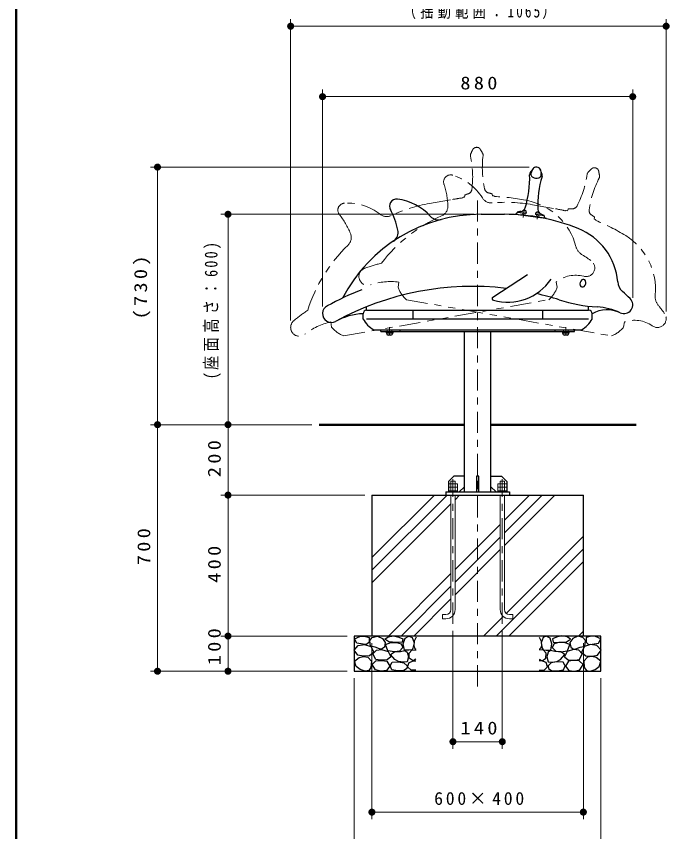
# Model space of a CAD drawing. Units: millimetres on the paper, scale 1:20. Extents: x -385 to 0, y 0 to 267.
# Drawn here: x -385 to -292.3, y 61.9 to 177.6 of the extents above; entities that cross this region are included whole.
import ezdxf

# ---------------------------------------------------------------- set-up
doc = ezdxf.new("R2010")
doc.units = ezdxf.units.MM
for name, pattern in [('USER1', [4.5, 2.5, -2]), ('USER2', [6, 3, -1, 1, -1]), ('USER3', [8, 3, -1, 1, -1, 1, -1])]:
    doc.linetypes.add(name, pattern=pattern)
doc.layers.add('LY_1', color=7, linetype='Continuous', lineweight=13)
doc.styles.add('ＭＳ ゴシック', font='')
doc.styles.get('ＭＳ ゴシック').set_extended_font_data('MS Gothic')

# ---------------------------------------------------------------- blocks, each defined once
blk = doc.blocks.new('filled_dot')
at = {"color": 0, "linetype": 'Continuous', "lineweight": -2, "const_width": 1.25}
blk.add_lwpolyline([(-0.625, 0, 1), (0.625, 0, 1)], format="xyb", close=True, dxfattribs=at)

msp = doc.modelspace()

# ---------------------------------------------------------------- linework, layer by layer
at = {"layer": 'LY_1', "lineweight": 50}
for p, q in [((-385, 267), (-385, 0)), ((-342.054, 119.627), (-321.429, 119.627)), ((-317.679, 119.627), (-297.054, 119.627))]:
    msp.add_line(p, q, dxfattribs=at)
at = {"layer": 'LY_1'}
for p, q in [((-346.08, 134.435), (-346.08, 177.191)), ((-292.809, 135.675), (-292.809, 177.191)), ((-346.08, 176.191), (-292.809, 176.191)), ((-341.554, 136.384), (-341.554, 167.191)), ((-297.554, 137.643), (-297.554, 167.191)), ((-341.554, 166.191), (-297.554, 166.191)), ((-312.221, 156.191), (-365.969, 156.191)), ((-364.969, 119.627), (-364.969, 156.191)), ((-320.054, 149.49), (-355.969, 149.49)), ((-354.969, 119.627), (-354.969, 149.49)), ((-343.054, 119.627), (-365.969, 119.627)), ((-343.054, 119.627), (-365.969, 119.627)), ((-364.969, 84.627), (-364.969, 119.627)), ((-343.054, 119.627), (-355.969, 119.627)), ((-351.233, 119.627), (-355.969, 119.627)), ((-354.969, 109.627), (-354.969, 119.627)), ((-322.404, 111.237), (-323.704, 111.237)), ((-323.704, 111.237), (-323.704, 110.077)), ((-323.379, 111.237), (-323.379, 110.237)), ((-323.354, 111.237), (-323.354, 111.627)), ((-323.354, 111.627), (-322.754, 111.627)), ((-322.754, 111.237), (-322.754, 111.627)), ((-322.729, 111.237), (-322.729, 110.237)), ((-322.404, 111.237), (-322.404, 110.077)), ((-316.704, 111.237), (-315.404, 111.237)), ((-316.704, 111.237), (-316.704, 110.077)), ((-316.379, 111.237), (-316.379, 110.237)), ((-315.754, 111.627), (-316.354, 111.627)), ((-316.354, 111.237), (-316.354, 111.627)), ((-315.754, 111.237), (-315.754, 111.627)), ((-315.729, 111.237), (-315.729, 110.237)), ((-315.404, 111.237), (-315.404, 110.077)), ((-322.404, 110.737), (-323.704, 110.737)), ((-322.404, 110.237), (-323.704, 110.237)), ((-316.704, 110.737), (-315.404, 110.737)), ((-316.704, 110.237), (-315.404, 110.237)), ((-335.554, 109.627), (-355.969, 109.627)), ((-335.554, 109.627), (-355.969, 109.627)), ((-354.969, 89.627), (-354.969, 109.627)), ((-334.554, 98.973), (-323.9, 109.627)), ((-334.554, 100.769), (-325.696, 109.627)), ((-323.354, 93.377), (-323.354, 109.627)), ((-322.754, 108.977), (-322.104, 109.627)), ((-322.754, 93.377), (-322.754, 109.627)), ((-316.354, 93.377), (-316.354, 109.627)), ((-315.754, 102.486), (-308.613, 109.627)), ((-315.754, 104.282), (-310.409, 109.627)), ((-315.754, 106.078), (-312.205, 109.627)), ((-315.754, 93.377), (-315.754, 109.627)), ((-334.554, 97.177), (-323.354, 108.377)), ((-322.754, 99.078), (-316.354, 105.478)), ((-322.754, 97.282), (-316.354, 103.682)), ((-315.501, 92.839), (-304.554, 103.786)), ((-322.754, 95.486), (-316.354, 101.886)), ((-316.917, 89.627), (-304.554, 101.99)), ((-315.121, 89.627), (-304.554, 100.194)), ((-332.205, 89.627), (-323.354, 98.478)), ((-330.409, 89.627), (-323.354, 96.682)), ((-328.613, 89.627), (-323.354, 94.886)), ((-324.054, 92.677), (-324.554, 92.677)), ((-324.554, 92.677), (-324.554, 92.077)), ((-315.054, 92.677), (-314.554, 92.677)), ((-314.554, 92.677), (-314.554, 92.077)), ((-324.054, 92.077), (-324.554, 92.077)), ((-318.713, 89.627), (-315.927, 92.413)), ((-315.054, 92.077), (-314.554, 92.077)), ((-323.054, 90.377), (-323.054, 73.627)), ((-316.054, 90.377), (-316.054, 73.627)), ((-305.222, 89.627), (-304.554, 90.295)), ((-338.054, 89.627), (-355.969, 89.627)), ((-354.969, 84.627), (-354.969, 89.627)), ((-334.554, 88.627), (-334.554, 63.627)), ((-304.554, 88.627), (-304.554, 63.627)), ((-353.738, 84.627), (-365.969, 84.627)), ((-338.054, 84.627), (-355.969, 84.627)), ((-337.054, 83.627), (-337.054, 53.627)), ((-302.054, 83.627), (-302.054, 53.627)), ((-316.054, 74.627), (-323.054, 74.627)), ((-304.554, 64.627), (-334.554, 64.627))]:
    msp.add_line(p, q, dxfattribs=at)
at = {"layer": 'LY_1', "linetype": 'USER3'}
for p, q in [((-321.582, 151.91), (-321.423, 151.917)), ((-321.423, 151.917), (-321.393, 152.161)), ((-317.426, 152.09), (-317.477, 152.33)), ((-317.426, 152.09), (-317.267, 152.097)), ((-326.36, 151.025), (-323.109, 151.6)), ((-311.763, 150.851), (-308.512, 150.276)), ((-306.971, 150.044), (-306.819, 149.996)), ((-306.819, 149.996), (-306.707, 150.215)), ((-303.006, 148.788), (-302.971, 149.031)), ((-303.006, 148.788), (-302.853, 148.74)), ((-330.845, 139.131), (-330.714, 139.87)), ((-308.263, 139.131), (-308.393, 139.87)), ((-338.524, 132.232), (-309.474, 137.368)), ((-329.633, 137.368), (-300.584, 132.232)), ((-340.267, 133.473), (-340.397, 134.211)), ((-298.841, 133.473), (-298.711, 134.211))]:
    msp.add_line(p, q, dxfattribs=at)
at = {"layer": 'LY_1', "linetype": 'USER2'}
for p, q in [((-319.554, 151.469), (-319.554, 82.304)), ((-313.087, 149.059), (-312.96, 150.022)), ((-311.105, 148.796), (-310.977, 149.759)), ((-332.054, 132.489), (-332.054, 133.489)), ((-307.054, 132.489), (-307.054, 133.489)), ((-323.054, 91.377), (-323.054, 111.877)), ((-316.054, 91.377), (-316.054, 111.877))]:
    msp.add_line(p, q, dxfattribs=at)
at = {"layer": 'LY_1', "lineweight": 25}
for p, q in [((-319.054, 149.49), (-315.752, 149.49)), ((-314.195, 149.53), (-309.913, 148.962)), ((-314.036, 149.509), (-313.965, 149.744)), ((-313.926, 149.797), (-312.684, 149.632)), ((-312.666, 149.767), (-312.684, 149.632)), ((-311.327, 149.589), (-311.345, 149.455)), ((-310.103, 149.29), (-311.345, 149.455)), ((-310.071, 148.983), (-310.079, 149.229)), ((-317.385, 137.735), (-312.499, 140.936)), ((-335.304, 135.877), (-335.304, 136.359)), ((-335.304, 135.877), (-303.804, 135.877)), ((-328.736, 135.877), (-328.736, 134.627)), ((-310.372, 135.877), (-310.372, 134.627)), ((-303.804, 135.877), (-303.804, 136.448)), ((-335.804, 134.627), (-335.804, 135.377)), ((-303.804, 134.627), (-335.304, 134.627)), ((-303.304, 134.627), (-303.304, 135.377)), ((-334.304, 133.102), (-304.804, 133.102)), ((-333.304, 132.877), (-333.304, 133.102)), ((-333.304, 132.877), (-305.804, 132.877)), ((-332.579, 132.877), (-332.579, 132.777)), ((-331.529, 132.777), (-332.579, 132.777)), ((-332.514, 132.777), (-332.514, 132.652)), ((-332.514, 132.652), (-331.594, 132.652)), ((-332.504, 132.652), (-332.504, 132.602)), ((-331.854, 132.352), (-332.254, 132.352)), ((-332.057, 132.777), (-332.091, 132.652)), ((-332.017, 132.777), (-332.051, 132.652)), ((-331.604, 132.652), (-331.604, 132.602)), ((-331.594, 132.777), (-331.594, 132.652)), ((-331.529, 132.777), (-331.529, 132.877)), ((-330.554, 132.877), (-330.554, 133.102)), ((-321.429, 119.627), (-321.429, 132.877)), ((-317.679, 119.627), (-317.679, 132.877)), ((-308.554, 132.877), (-308.554, 133.102)), ((-307.579, 132.877), (-307.579, 132.777)), ((-306.529, 132.777), (-307.579, 132.777)), ((-307.514, 132.777), (-307.514, 132.652)), ((-307.514, 132.652), (-306.594, 132.652)), ((-307.504, 132.652), (-307.504, 132.602)), ((-306.854, 132.352), (-307.254, 132.352)), ((-307.057, 132.777), (-307.091, 132.652)), ((-307.017, 132.777), (-307.051, 132.652)), ((-306.604, 132.652), (-306.604, 132.602)), ((-306.594, 132.777), (-306.594, 132.652)), ((-306.529, 132.777), (-306.529, 132.877)), ((-305.804, 132.877), (-305.804, 133.102)), ((-321.429, 110.077), (-321.429, 119.627)), ((-317.679, 110.077), (-317.679, 119.627)), ((-323.679, 111.577), (-322.929, 112.327)), ((-321.429, 112.327), (-322.929, 112.327)), ((-319.404, 112.327), (-319.704, 112.327)), ((-319.704, 112.327), (-319.704, 110.077)), ((-319.404, 110.077), (-319.404, 112.327)), ((-317.679, 112.327), (-316.179, 112.327)), ((-315.429, 111.577), (-316.179, 112.327)), ((-323.679, 111.577), (-323.679, 110.077)), ((-319.404, 111.577), (-319.704, 111.577)), ((-315.429, 111.577), (-315.429, 110.077)), ((-324.054, 110.077), (-315.054, 110.077)), ((-324.054, 110.077), (-324.054, 109.627)), ((-321.429, 110.827), (-322.179, 110.077)), ((-317.679, 110.827), (-316.929, 110.077)), ((-315.054, 110.077), (-315.054, 109.627)), ((-334.554, 109.627), (-334.554, 89.627)), ((-334.554, 109.627), (-304.554, 109.627)), ((-304.554, 89.627), (-304.554, 109.627)), ((-337.054, 89.627), (-337.054, 84.627)), ((-302.054, 89.627), (-337.054, 89.627)), ((-302.054, 84.627), (-302.054, 89.627)), ((-337.054, 84.627), (-302.054, 84.627))]:
    msp.add_line(p, q, dxfattribs=at)
at = {"layer": 'LY_1', "linetype": 'USER1'}
for p, q in [((-313.219, 149.4), (-313.179, 149.698)), ((-312.872, 149.354), (-312.832, 149.652)), ((-311.236, 149.138), (-311.197, 149.435)), ((-310.889, 149.092), (-310.85, 149.389)), ((-332.379, 132.877), (-332.379, 133.102)), ((-331.729, 132.877), (-331.729, 133.102)), ((-307.379, 132.877), (-307.379, 133.102)), ((-306.729, 132.877), (-306.729, 133.102))]:
    msp.add_line(p, q, dxfattribs=at)
at = {"layer": 'LY_1', "lineweight": 25}
for points in [[(-335.787, 88.452), (-336.704, 88.625), (-337.038, 89.22), (-336.258, 89.579), (-335.651, 89.617), (-334.945, 89.418), (-334.932, 88.762), (-335.304, 88.44)], [(-333.495, 87.795), (-334.09, 88.031), (-334.746, 88.179), (-334.845, 88.972), (-334.499, 89.394), (-333.78, 89.592), (-333.074, 89.294), (-332.653, 88.7), (-332.752, 88.055), (-333.173, 87.758)], [(-331.651, 88.734), (-332.167, 88.818), (-332.738, 89.166), (-332.264, 89.501), (-331.497, 89.64), (-330.73, 89.473), (-330.186, 89.208), (-330.256, 88.748), (-330.939, 88.706)], [(-328.837, 87.671), (-329.295, 87.622), (-329.952, 87.597), (-330.1, 88.514), (-329.853, 89.344), (-329.295, 89.617), (-328.849, 89.431), (-328.564, 88.675), (-328.725, 87.919)], [(-310.271, 87.671), (-309.813, 87.622), (-309.156, 87.597), (-309.007, 88.514), (-309.255, 89.344), (-309.813, 89.617), (-310.259, 89.431), (-310.544, 88.675), (-310.383, 87.919)], [(-307.457, 88.734), (-306.941, 88.818), (-306.369, 89.166), (-306.844, 89.501), (-307.611, 89.64), (-308.378, 89.473), (-308.922, 89.208), (-308.852, 88.748), (-308.168, 88.706)], [(-305.613, 87.795), (-305.018, 88.031), (-304.361, 88.179), (-304.262, 88.972), (-304.609, 89.394), (-305.328, 89.592), (-306.034, 89.294), (-306.455, 88.7), (-306.356, 88.055), (-305.935, 87.758)], [(-303.321, 88.452), (-302.404, 88.625), (-302.069, 89.22), (-302.85, 89.579), (-303.457, 89.617), (-304.163, 89.418), (-304.176, 88.762), (-303.804, 88.44)], [(-335.787, 86.779), (-336.555, 86.891), (-337.076, 87.609), (-336.481, 88.291), (-335.589, 88.415), (-334.709, 88.13), (-334.3, 87.325), (-334.883, 86.804)], [(-331.358, 87.395), (-332.306, 87.52), (-332.641, 88.441), (-331.846, 88.72), (-331.079, 88.692), (-330.395, 88.497), (-330.144, 87.981), (-330.66, 87.493)], [(-307.75, 87.395), (-306.802, 87.52), (-306.467, 88.441), (-307.262, 88.72), (-308.029, 88.692), (-308.712, 88.497), (-308.963, 87.981), (-308.447, 87.493)], [(-303.321, 86.779), (-302.553, 86.891), (-302.032, 87.609), (-302.627, 88.291), (-303.519, 88.415), (-304.399, 88.13), (-304.807, 87.325), (-304.225, 86.804)], [(-333.322, 86.185), (-334.003, 86.309), (-334.399, 87.089), (-333.916, 87.634), (-333.173, 87.709), (-332.244, 87.424), (-331.872, 86.655), (-332.38, 86.247)], [(-330.8, 86), (-331.316, 86.307), (-331.902, 87.018), (-331.344, 87.381), (-330.493, 87.451), (-329.893, 87.548), (-329.544, 87.339), (-329.349, 86.67), (-329.572, 85.986), (-330.13, 85.903)], [(-308.308, 86), (-307.792, 86.307), (-307.206, 87.018), (-307.764, 87.381), (-308.615, 87.451), (-309.215, 87.548), (-309.563, 87.339), (-309.758, 86.67), (-309.535, 85.986), (-308.977, 85.903)], [(-305.786, 86.185), (-305.105, 86.309), (-304.708, 87.089), (-305.191, 87.634), (-305.935, 87.709), (-306.864, 87.424), (-307.236, 86.655), (-306.728, 86.247)], [(-335.527, 84.661), (-336.233, 84.884), (-336.791, 85.28), (-337.014, 86.061), (-336.357, 86.594), (-335.732, 86.739), (-335.143, 86.631), (-334.598, 86.073), (-334.684, 85.156), (-335.007, 84.71)], [(-333.284, 84.648), (-334.065, 84.809), (-334.536, 85.565), (-333.978, 86.098), (-333.111, 86.147), (-332.43, 86.06), (-332.008, 85.329), (-332.504, 84.71)], [(-329.544, 85.373), (-329.586, 85.038), (-330.074, 84.703), (-330.869, 84.675), (-331.72, 84.843), (-331.985, 85.414), (-331.692, 85.93), (-330.758, 85.972), (-330.005, 85.819)], [(-309.563, 85.373), (-309.521, 85.038), (-309.033, 84.703), (-308.238, 84.675), (-307.387, 84.843), (-307.122, 85.414), (-307.415, 85.93), (-308.35, 85.972), (-309.103, 85.819)], [(-305.823, 84.648), (-305.043, 84.809), (-304.572, 85.565), (-305.13, 86.098), (-305.997, 86.147), (-306.678, 86.06), (-307.099, 85.329), (-306.604, 84.71)], [(-303.581, 84.661), (-302.875, 84.884), (-302.317, 85.28), (-302.094, 86.061), (-302.751, 86.594), (-303.375, 86.739), (-303.965, 86.631), (-304.51, 86.073), (-304.423, 85.156), (-304.101, 84.71)]]:
    msp.add_lwpolyline(points, close=True, dxfattribs=at)
for points in [[(-328.291, 89.455), (-328.552, 88.886), (-328.601, 88.229), (-328.477, 87.845), (-328.316, 87.783)], [(-310.816, 89.455), (-310.556, 88.886), (-310.507, 88.229), (-310.63, 87.845), (-310.791, 87.783)], [(-328.304, 86.321), (-328.688, 86.086), (-329.245, 86.482), (-329.283, 87.188), (-328.899, 87.622), (-328.279, 87.659)], [(-310.804, 86.321), (-310.42, 86.086), (-309.862, 86.482), (-309.825, 87.188), (-310.209, 87.622), (-310.829, 87.659)], [(-328.304, 84.76), (-328.985, 84.785), (-329.481, 85.255), (-329.258, 85.875), (-328.638, 86.086), (-328.304, 86.123)], [(-310.804, 84.76), (-310.122, 84.785), (-309.627, 85.255), (-309.85, 85.875), (-310.469, 86.086), (-310.804, 86.123)]]:
    msp.add_lwpolyline(points, dxfattribs=at)
at = {"layer": 'LY_1', "linetype": 'USER3'}
for centre, radius, start, end in [((-300.036, 148.675), 22.547, 153.59608, 155.35963), ((-319.811, 158.493), 0.468, 125.4724, 153.59608), ((-319.698, 158.334), 0.664, 59.47426, 125.4724), ((-319.598, 158.502), 0.468, 31.35058, 59.47426), ((-338.453, 147.015), 22.547, 29.58703, 31.35058), ((-320.054, 157.857), 0.523, 155.35963, 191.91614), ((-334.496, 154.809), 14.237, 352.78691, 11.91614), ((-304.651, 156.098), 14.237, 173.03052, 192.15975), ((-319.302, 157.889), 0.523, 353.03052, 29.58703), ((-318.109, 157.196), 14.237, 332.73436, 351.86359), ((-303.497, 155.107), 0.523, 135.30708, 171.86359), ((-287.841, 139.617), 22.547, 133.54353, 135.30708), ((-303.051, 155.621), 0.468, 105.41984, 133.54353), ((-302.999, 155.432), 0.664, 39.42171, 105.41984), ((-302.848, 155.556), 0.468, 11.29802, 39.42171), ((-324.498, 151.231), 22.547, 9.53447, 11.29802), ((-323.382, 154.083), 1, 73.14437, 201.60829), ((-325.274, 147.84), 7.524, 31.89357, 73.14437), ((-289.63, 148.173), 14.237, 152.97797, 172.10719), ((-302.779, 154.879), 0.523, 332.97796, 9.53447), ((-335.117, 150.223), 11.354, 2.44483, 18.21174), ((-321.116, 153.116), 0.75, 287.44465, 352.31773), ((-317.835, 153.258), 0.75, 192.62893, 257.50201), ((-318.21, 123.894), 28.136, 97.06005, 100.02628), ((-321.578, 151.82), 0.0901, 92.47333, 182.47414), ((-321.293, 152.149), 0.1, 112.22322, 173.01101), ((-319.211, 147.051), 5.607, 107.44465, 112.22322), ((-317.612, 152.608), 1.5, 211.89357, 274.79082), ((-319.211, 147.051), 5.607, 72.72344, 77.50201), ((-317.575, 152.31), 0.1, 11.93565, 72.72344), ((-317.263, 152.007), 0.0901, 2.47252, 92.47333), ((-318.21, 123.894), 28.136, 78.17517, 87.88661), ((-338.383, 150.078), 1, 93.19693, 221.66085), ((-338.019, 143.564), 7.524, 51.94612, 93.19693), ((-322.492, 129.145), 22.219, 100.02628, 114.84337), ((-325.272, 150.643), 1.5, 293.98241, 2.44483), ((-315.631, 128.971), 22.219, 79.97372, 94.79082), ((-314.281, 142.662), 8.96, 14.70078, 78.17517), ((-306.12, 151.017), 0.75, 267.39209, 332.26517), ((-348.083, 142.427), 11.354, 22.49739, 38.2643), ((-332.457, 150.67), 1.5, 231.94612, 294.84337), ((-313.41, 122.57), 28.136, 77.00749, 79.97372), ((-306.999, 149.959), 0.0901, 72.42078, 162.42159), ((-306.618, 150.17), 0.1, 92.17066, 152.95845), ((-306.41, 144.667), 5.607, 87.39209, 92.17066), ((-302.989, 150.025), 0.75, 172.57638, 237.44946), ((-306.41, 144.667), 5.607, 52.67089, 57.44946), ((-315.631, 128.971), 22.219, 113.98241, 142.3061), ((-303.07, 149.046), 0.1, 351.8831, 52.67089), ((-302.881, 148.654), 0.0901, 342.41996, 72.42077), ((-313.41, 122.57), 28.136, 58.12261, 67.83406), ((-338.979, 146.198), 1.5, 314.03497, 22.49739), ((-303.283, 138.854), 8.96, 354.64822, 58.12261), ((-322.492, 129.145), 22.219, 134.03497, 162.35866), ((-303.679, 145.444), 2, 194.70078, 238.73669), ((-317.982, 121.885), 25.561, 55.41424, 58.73669), ((-321.797, 101.059), 43.039, 105.38187, 108.62638), ((-304.183, 141.9), 1.25, 254.96122, 55.41424), ((-335.144, 140.66), 1.25, 106.97226, 288.62638), ((-305.642, 136.466), 4.376, 74.96122, 128.95135), ((-331.879, 130.972), 8.974, 82.54261, 108.62638), ((-327.063, 140.433), 4, 198.99156, 230.00887), ((-312.045, 140.433), 4, 309.99113, 341.00844), ((-292.371, 137.831), 2, 174.64822, 218.68413), ((-313.885, 120.605), 25.561, 35.36169, 38.68413), ((-318.713, 100.812), 43.039, 125.43443, 128.67893), ((-344.83, 133.435), 1.25, 127.02482, 308.67893), ((-297.293, 130.071), 4.376, 54.90866, 108.89879), ((-294.059, 134.675), 1.25, 234.90866, 35.36169), ((-338.44, 125.454), 8.974, 102.59516, 128.67893), ((-337.16, 135.992), 4, 219.04412, 250.06142), ((-301.948, 135.992), 4, 289.93858, 320.95588)]:
    msp.add_arc(centre, radius, start, end, dxfattribs=at)
at = {"layer": 'LY_1', "lineweight": 25}
for centre, radius, start, end in [((-326.407, 154.633), 14.237, 342.76063, 1.88986), ((-311.655, 155.12), 0.523, 145.33335, 181.88986), ((-293.541, 142.593), 22.547, 143.56981, 145.33335), ((-311.515, 155.209), 0.5, 147.15374, 242.97583), ((-313.532, 156.511), 1.9, 327.15374, 340.06458), ((-311.305, 155.704), 0.468, 115.44612, 160.06458), ((-311.221, 155.527), 0.664, 49.44799, 115.44612), ((-311.02, 155.144), 0.5, 281.91827, 17.74036), ((-311.094, 155.676), 0.468, 4.82953, 49.44799), ((-331.661, 147.647), 22.547, 19.56075, 21.3243), ((-308.734, 155.875), 1.9, 184.82952, 197.74036), ((-310.908, 155.021), 0.523, 343.00424, 19.56075), ((-311.175, 155.878), 1.25, 242.97583, 281.91827), ((-296.793, 150.706), 14.237, 163.00424, 182.13347), ((-331.058, 150.65), 1, 83.17065, 211.63457), ((-331.834, 144.173), 7.524, 41.91984, 83.17065), ((-319.054, 127.271), 22.219, 90, 152.33238), ((-341.942, 144.805), 11.354, 12.47111, 28.23802), ((-315.752, 121.354), 28.136, 68.14889, 90), ((-314.207, 149.441), 0.0901, 82.44705, 172.44786), ((-313.869, 149.715), 0.1, 102.19694, 162.98473), ((-312.705, 144.332), 5.607, 97.41837, 102.19694), ((-313.526, 150.636), 0.75, 277.41837, 342.29145), ((-312.935, 149.802), 0.272, 352.44705, 125.34828), ((-311.058, 149.554), 0.272, 39.54583, 172.44705), ((-310.27, 150.204), 0.75, 182.60265, 247.47573), ((-312.705, 144.332), 5.607, 62.69717, 67.47574), ((-310.179, 149.226), 0.1, 1.90938, 62.69717), ((-325.12, 150.201), 1.5, 221.91984, 284.8171), ((-309.925, 148.873), 0.0901, 352.44624, 82.44705), ((-332.321, 146.933), 1.5, 304.00869, 12.47111), ((-308.615, 139.152), 8.96, 4.6745, 68.14889), ((-315.3, 144.438), 7.431, 254.26721, 325.98264), ((-304.308, 139.635), 0.726, 131.82134, 198.79792), ((-304.562, 139.919), 0.345, 18.79792, 131.82134), ((-320.266, 98.712), 40.539, 83.2476, 118.65266), ((-304.669, 139.513), 0.345, 198.79792, 311.82134), ((-304.922, 139.796), 0.726, 311.82134, 18.79792), ((-297.691, 140.045), 2, 184.6745, 228.71041), ((-320.266, 98.712), 43.039, 111.42068, 118.65266), ((-320.266, 98.712), 40.539, 72.35227, 77.10336), ((-315.877, 119.337), 25.561, 45.38796, 48.71041), ((-317.248, 137.526), 0.25, 123.23171, 254.26722), ((-301.276, 158.402), 22.099, 252.35227, 266.53809), ((-298.804, 136.643), 1.25, 244.93494, 45.38796), ((-340.304, 135.384), 1.25, 116.99854, 298.65266), ((-335.304, 135.377), 0.5, 90, 180), ((-303.804, 135.377), 0.5, 0, 90), ((-301.187, 131.547), 4.376, 64.93494, 118.92507), ((-303.156, 127.338), 9.022, 64.93494, 86.53808), ((-335.402, 126.412), 8.974, 92.56888, 118.65266), ((-332.306, 136.567), 4, 209.01784, 240.03514), ((-306.802, 136.567), 4, 299.96486, 330.98216), ((-332.254, 132.602), 0.25, 180, 270), ((-331.854, 132.602), 0.25, 270, 0), ((-307.254, 132.602), 0.25, 180, 270), ((-306.854, 132.602), 0.25, 270, 0)]:
    msp.add_arc(centre, radius, start, end, dxfattribs=at)
at = {"layer": 'LY_1'}
for centre, radius, start, end in [((-324.054, 93.377), 1.3, 270, 0), ((-324.054, 93.377), 0.7, 270, 0), ((-315.054, 93.377), 1.3, 180, 270), ((-315.054, 93.377), 0.7, 180, 270)]:
    msp.add_arc(centre, radius, start, end, dxfattribs=at)

# ---------------------------------------------------------------- block references
at = {"layer": 'LY_1', "xscale": 0.4, "yscale": 0.4}
for p in [(-346.08, 176.191), (-341.554, 166.191), (-323.054, 74.627), (-334.554, 64.627)]:
    msp.add_blockref('filled_dot', p, dxfattribs=at)
for p, rotation in [((-292.809, 176.191), 180), ((-297.554, 166.191), 180), ((-364.969, 156.191), 270), ((-354.969, 149.49), 270), ((-364.969, 119.627), 90), ((-364.969, 119.627), 270), ((-354.969, 119.627), 90), ((-354.969, 119.627), 270), ((-354.969, 109.627), 270), ((-354.969, 109.627), 90), ((-354.969, 89.627), 90), ((-354.969, 89.627), 270), ((-364.969, 84.627), 90), ((-354.969, 84.627), 90), ((-316.054, 74.627), 180), ((-304.554, 64.627), 180)]:
    msp.add_blockref('filled_dot', p, dxfattribs=dict(at, rotation=rotation))

# ---------------------------------------------------------------- texts
at = {"layer": 'LY_1', "char_height": 1.833, "attachment_point": 8, "style": 'ＭＳ ゴシック'}
for s, insert in [('\\T1.32;\\W0.75;（揺動範囲：1065）', (-319.033, 177.191)), ('\\T1.33;\\W1.15;880', (-319.139, 167.191)), ('\\T1.33;\\W1.15;140', (-319.133, 75.627)), ('\\T1.32;600×400', (-319.134, 65.627))]:
    msp.add_mtext(s, dxfattribs=dict(at, insert=insert))
at = {"layer": 'LY_1', "char_height": 1.833, "attachment_point": 8, "rotation": 90, "style": 'ＭＳ ゴシック'}
for s, insert in [('\\T1.32;\\W0.8;(座面高さ：600)', (-355.969, 135.975)), ('\\T1.33;\\W1.15;(730)', (-365.969, 139.34)), ('\\T1.33;\\W1.15;200', (-355.969, 115.043)), ('\\T1.33;\\W1.15;700', (-365.969, 102.543)), ('\\T1.33;\\W1.15;400', (-355.969, 100.043)), ('\\T1.33;\\W1.15;100', (-355.969, 88.34))]:
    msp.add_mtext(s, dxfattribs=dict(at, insert=insert))

doc.saveas('drawing.dxf')
